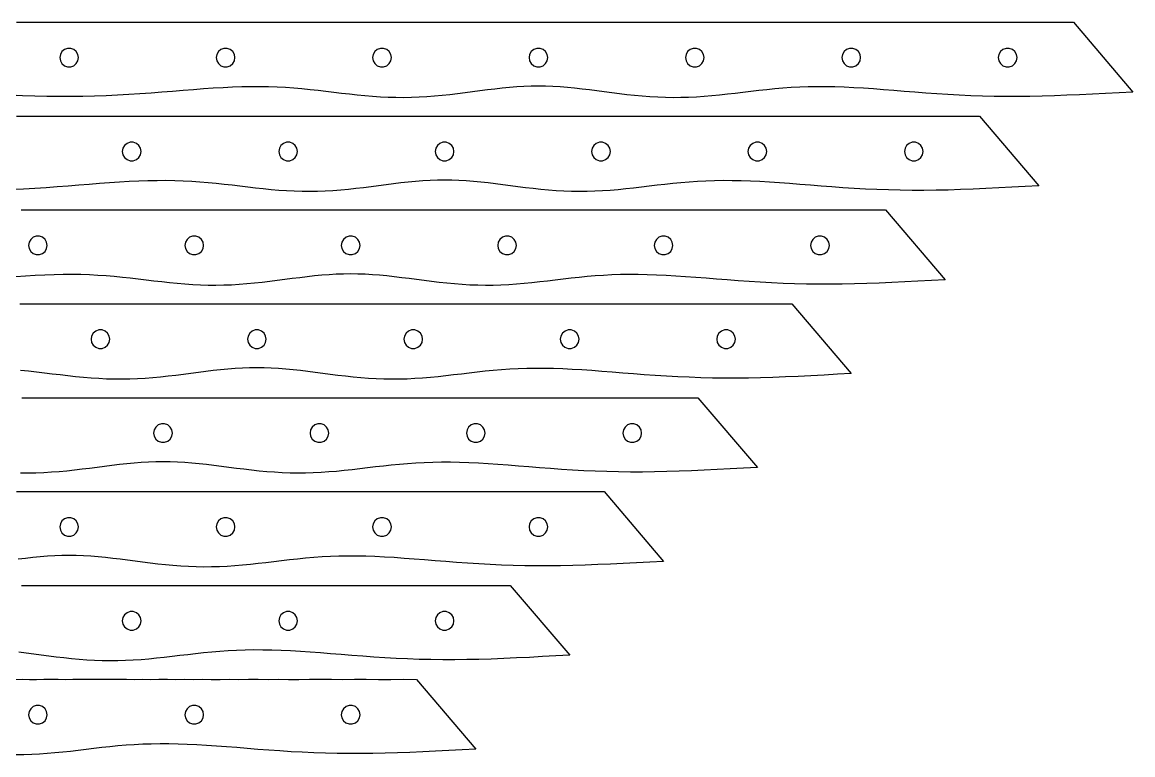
# Model space of a CAD drawing. Header units: metres. Extents: x 28 to 1492, y 12 to 1398.
# Drawn here: x 895 to 1250, y 252.2 to 486.3 of the extents above; entities that cross this region are included whole.
import ezdxf

# ---------------------------------------------------------------- set-up
doc = ezdxf.new("R2010")
doc.units = ezdxf.units.M

msp = doc.modelspace()

# ---------------------------------------------------------------- linework, layer by layer
for points in [[(893.15, 486.31), (897.2, 486.31), (901.15, 486.31), (905.02, 486.31), (908.8, 486.31), (912.5, 486.31), (916.12, 486.31), (919.67, 486.31), (923.15, 486.31), (926.56, 486.3), (929.9, 486.31), (933.18, 486.31), (936.41, 486.31), (939.57, 486.31), (942.69, 486.3), (945.75, 486.31), (948.76, 486.31), (951.72, 486.31), (954.64, 486.31), (957.51, 486.31), (960.34, 486.31), (963.13, 486.31), (965.89, 486.31), (968.6, 486.3), (971.28, 486.3), (973.93, 486.31), (976.54, 486.31), (979.13, 486.31), (981.68, 486.31), (984.21, 486.31), (986.7, 486.31), (989.17, 486.31), (991.62, 486.31), (994.04, 486.31), (996.44, 486.3), (998.82, 486.31), (1001.18, 486.31), (1003.51, 486.31), (1005.83, 486.3), (1008.13, 486.31), (1010.42, 486.3), (1012.68, 486.31), (1014.93, 486.31), (1017.17, 486.31), (1019.4, 486.31), (1021.61, 486.3), (1023.8, 486.31), (1025.99, 486.31), (1028.17, 486.31), (1030.33, 486.3), (1032.49, 486.31), (1034.64, 486.31), (1036.78, 486.31), (1038.91, 486.3), (1041.04, 486.3), (1043.16, 486.31), (1045.28, 486.31), (1047.39, 486.31), (1049.5, 486.3), (1051.6, 486.3), (1053.71, 486.31), (1055.81, 486.31), (1057.91, 486.31), (1060, 486.3), (1062.09, 486.31), (1064.19, 486.31), (1066.29, 486.3), (1068.4, 486.3), (1070.5, 486.3), (1072.61, 486.31), (1074.72, 486.31), (1076.84, 486.31), (1078.96, 486.3), (1081.09, 486.3), (1083.22, 486.31), (1085.36, 486.31), (1087.51, 486.31), (1089.67, 486.31), (1091.83, 486.31), (1094.01, 486.3), (1096.2, 486.31), (1098.39, 486.31), (1100.6, 486.31), (1102.83, 486.3), (1105.07, 486.31), (1107.32, 486.3), (1109.58, 486.3), (1111.87, 486.31), (1114.17, 486.31), (1116.49, 486.31), (1118.82, 486.3), (1121.18, 486.31), (1123.56, 486.31), (1125.96, 486.31), (1128.38, 486.31), (1130.83, 486.31), (1133.3, 486.31), (1135.79, 486.31), (1138.32, 486.31), (1140.87, 486.3), (1143.46, 486.31), (1146.07, 486.3), (1148.72, 486.31), (1151.4, 486.31), (1154.11, 486.3), (1156.87, 486.31), (1159.66, 486.3), (1162.49, 486.31), (1165.36, 486.3), (1168.28, 486.3), (1171.24, 486.31), (1174.25, 486.3), (1177.31, 486.31), (1180.43, 486.31), (1183.59, 486.3), (1186.82, 486.31), (1190.1, 486.3), (1193.44, 486.3), (1196.85, 486.31), (1200.33, 486.31), (1203.88, 486.31), (1207.5, 486.3), (1211.2, 486.31), (1214.98, 486.31), (1218.85, 486.3), (1222.8, 486.3), (1226.85, 486.31), (1231, 486.3), (1250, 464)], [(913, 475), (912.81, 476.02), (912.29, 476.92), (911.5, 477.59), (910.52, 477.95), (909.48, 477.95), (908.51, 477.59), (907.71, 476.92), (907.19, 476.02), (907, 475), (907.19, 473.98), (907.71, 473.08), (908.5, 472.41), (909.48, 472.05), (910.52, 472.05), (911.5, 472.41), (912.29, 473.08), (912.81, 473.98), (913, 475)], [(963, 475), (962.81, 476.02), (962.29, 476.92), (961.5, 477.59), (960.52, 477.95), (959.48, 477.95), (958.51, 477.59), (957.71, 476.92), (957.19, 476.02), (957, 475), (957.19, 473.98), (957.71, 473.08), (958.5, 472.41), (959.48, 472.05), (960.52, 472.05), (961.5, 472.41), (962.29, 473.08), (962.81, 473.98), (963, 475)], [(1013, 475), (1012.81, 476.02), (1012.29, 476.92), (1011.5, 477.59), (1010.52, 477.95), (1009.48, 477.95), (1008.51, 477.59), (1007.71, 476.92), (1007.19, 476.02), (1007, 475), (1007.19, 473.98), (1007.71, 473.08), (1008.5, 472.41), (1009.48, 472.05), (1010.52, 472.05), (1011.5, 472.41), (1012.29, 473.08), (1012.81, 473.98), (1013, 475)], [(1063, 475), (1062.81, 476.02), (1062.29, 476.92), (1061.5, 477.59), (1060.52, 477.95), (1059.48, 477.95), (1058.51, 477.59), (1057.71, 476.92), (1057.19, 476.02), (1057, 475), (1057.19, 473.98), (1057.71, 473.08), (1058.5, 472.41), (1059.48, 472.05), (1060.52, 472.05), (1061.5, 472.41), (1062.29, 473.08), (1062.81, 473.98), (1063, 475)], [(1113, 475), (1112.81, 476.02), (1112.29, 476.92), (1111.5, 477.59), (1110.52, 477.95), (1109.48, 477.95), (1108.51, 477.59), (1107.71, 476.92), (1107.19, 476.02), (1107, 475), (1107.19, 473.98), (1107.71, 473.08), (1108.5, 472.41), (1109.48, 472.05), (1110.52, 472.05), (1111.5, 472.41), (1112.29, 473.08), (1112.81, 473.98), (1113, 475)], [(1163, 475), (1162.81, 476.02), (1162.29, 476.92), (1161.5, 477.59), (1160.52, 477.95), (1159.48, 477.95), (1158.51, 477.59), (1157.71, 476.92), (1157.19, 476.02), (1157, 475), (1157.19, 473.98), (1157.71, 473.08), (1158.5, 472.41), (1159.48, 472.05), (1160.52, 472.05), (1161.5, 472.41), (1162.29, 473.08), (1162.81, 473.98), (1163, 475)], [(1213, 475), (1212.81, 476.02), (1212.29, 476.92), (1211.5, 477.59), (1210.52, 477.95), (1209.48, 477.95), (1208.51, 477.59), (1207.71, 476.92), (1207.19, 476.02), (1207, 475), (1207.19, 473.98), (1207.71, 473.08), (1208.5, 472.41), (1209.48, 472.05), (1210.52, 472.05), (1211.5, 472.41), (1212.29, 473.08), (1212.81, 473.98), (1213, 475)], [(1250, 464), (1245.61, 463.78), (1241.33, 463.55), (1237.13, 463.33), (1233.01, 463.13), (1228.95, 462.95), (1224.95, 462.8), (1221.01, 462.68), (1217.11, 462.59), (1213.25, 462.55), (1209.43, 462.55), (1205.65, 462.6), (1201.91, 462.69), (1198.2, 462.82), (1194.54, 462.98), (1190.92, 463.18), (1187.35, 463.41), (1183.83, 463.66), (1180.36, 463.93), (1176.95, 464.2), (1173.59, 464.47), (1170.3, 464.73), (1167.07, 464.97), (1163.91, 465.19), (1160.81, 465.37), (1157.77, 465.51), (1154.8, 465.62), (1151.9, 465.67), (1149.05, 465.68), (1146.26, 465.63), (1143.52, 465.54), (1140.83, 465.4), (1138.18, 465.22), (1135.57, 465), (1132.99, 464.75), (1130.44, 464.47), (1127.92, 464.18), (1125.4, 463.88), (1122.91, 463.58), (1120.42, 463.29), (1117.94, 463.02), (1115.46, 462.77), (1112.98, 462.57), (1110.51, 462.4), (1108.03, 462.28), (1105.55, 462.21), (1103.08, 462.19), (1100.6, 462.23), (1098.13, 462.32), (1095.66, 462.46), (1093.2, 462.65), (1090.75, 462.88), (1088.31, 463.14), (1085.88, 463.43), (1083.46, 463.73), (1081.06, 464.05), (1078.67, 464.37), (1076.3, 464.67), (1073.94, 464.96), (1071.59, 465.22), (1069.26, 465.44), (1066.93, 465.62), (1064.62, 465.76), (1062.3, 465.84), (1060, 465.86), (1057.7, 465.84), (1055.38, 465.76), (1053.07, 465.62), (1050.74, 465.44), (1048.41, 465.22), (1046.06, 464.96), (1043.7, 464.67), (1041.33, 464.37), (1038.94, 464.05), (1036.54, 463.73), (1034.12, 463.43), (1031.69, 463.14), (1029.25, 462.88), (1026.8, 462.65), (1024.34, 462.46), (1021.87, 462.32), (1019.4, 462.23), (1016.92, 462.19), (1014.45, 462.21), (1011.97, 462.28), (1009.49, 462.4), (1007.02, 462.57), (1004.54, 462.77), (1002.06, 463.02), (999.58, 463.29), (997.09, 463.58), (994.6, 463.88), (992.08, 464.18), (989.56, 464.47), (987.01, 464.75), (984.43, 465), (981.82, 465.22), (979.17, 465.4), (976.48, 465.54), (973.74, 465.63), (970.95, 465.68), (968.1, 465.67), (965.2, 465.62), (962.23, 465.51), (959.19, 465.37), (956.09, 465.19), (952.93, 464.97), (949.7, 464.73), (946.41, 464.47), (943.05, 464.2), (939.64, 463.93), (936.17, 463.66), (932.65, 463.41), (929.08, 463.18), (925.46, 462.98), (921.8, 462.82), (918.09, 462.69), (914.35, 462.6), (910.57, 462.55), (906.75, 462.55), (902.89, 462.59), (898.99, 462.68), (895.05, 462.8), (891.05, 462.95)], [(893.15, 456.31), (896.56, 456.3), (899.9, 456.31), (903.18, 456.31), (906.41, 456.31), (909.57, 456.31), (912.69, 456.3), (915.75, 456.31), (918.76, 456.31), (921.72, 456.31), (924.64, 456.31), (927.51, 456.31), (930.34, 456.31), (933.13, 456.31), (935.89, 456.31), (938.6, 456.3), (941.28, 456.3), (943.93, 456.31), (946.54, 456.31), (949.13, 456.31), (951.68, 456.31), (954.21, 456.31), (956.7, 456.31), (959.17, 456.31), (961.62, 456.31), (964.04, 456.31), (966.44, 456.3), (968.82, 456.31), (971.18, 456.31), (973.51, 456.31), (975.83, 456.3), (978.13, 456.31), (980.42, 456.3), (982.68, 456.31), (984.93, 456.31), (987.17, 456.31), (989.4, 456.31), (991.61, 456.3), (993.8, 456.31), (995.99, 456.31), (998.17, 456.31), (1000.33, 456.3), (1002.49, 456.31), (1004.64, 456.31), (1006.78, 456.31), (1008.91, 456.3), (1011.04, 456.3), (1013.16, 456.31), (1015.28, 456.31), (1017.39, 456.31), (1019.5, 456.3), (1021.6, 456.3), (1023.71, 456.31), (1025.81, 456.31), (1027.91, 456.31), (1030, 456.3), (1032.09, 456.31), (1034.19, 456.31), (1036.29, 456.3), (1038.4, 456.3), (1040.5, 456.3), (1042.61, 456.31), (1044.72, 456.31), (1046.84, 456.31), (1048.96, 456.3), (1051.09, 456.3), (1053.22, 456.31), (1055.36, 456.31), (1057.51, 456.31), (1059.67, 456.31), (1061.83, 456.31), (1064.01, 456.3), (1066.2, 456.31), (1068.39, 456.31), (1070.6, 456.31), (1072.83, 456.3), (1075.07, 456.31), (1077.32, 456.3), (1079.58, 456.3), (1081.87, 456.31), (1084.17, 456.31), (1086.49, 456.31), (1088.82, 456.3), (1091.18, 456.31), (1093.56, 456.31), (1095.96, 456.31), (1098.38, 456.31), (1100.83, 456.31), (1103.3, 456.31), (1105.79, 456.31), (1108.32, 456.31), (1110.87, 456.3), (1113.46, 456.31), (1116.07, 456.3), (1118.72, 456.31), (1121.4, 456.31), (1124.11, 456.3), (1126.87, 456.31), (1129.66, 456.3), (1132.49, 456.31), (1135.36, 456.3), (1138.28, 456.3), (1141.24, 456.31), (1144.25, 456.3), (1147.31, 456.31), (1150.43, 456.31), (1153.59, 456.3), (1156.82, 456.31), (1160.1, 456.3), (1163.44, 456.3), (1166.85, 456.31), (1170.33, 456.31), (1173.88, 456.31), (1177.5, 456.3), (1181.2, 456.31), (1184.98, 456.31), (1188.85, 456.3), (1192.8, 456.3), (1196.85, 456.31), (1201, 456.3), (1220, 434)], [(933, 445), (932.81, 446.02), (932.29, 446.92), (931.5, 447.59), (930.52, 447.95), (929.48, 447.95), (928.51, 447.59), (927.71, 446.92), (927.19, 446.02), (927, 445), (927.19, 443.98), (927.71, 443.08), (928.5, 442.41), (929.48, 442.05), (930.52, 442.05), (931.5, 442.41), (932.29, 443.08), (932.81, 443.98), (933, 445)], [(983, 445), (982.81, 446.02), (982.29, 446.92), (981.5, 447.59), (980.52, 447.95), (979.48, 447.95), (978.51, 447.59), (977.71, 446.92), (977.19, 446.02), (977, 445), (977.19, 443.98), (977.71, 443.08), (978.5, 442.41), (979.48, 442.05), (980.52, 442.05), (981.5, 442.41), (982.29, 443.08), (982.81, 443.98), (983, 445)], [(1033, 445), (1032.81, 446.02), (1032.29, 446.92), (1031.5, 447.59), (1030.52, 447.95), (1029.48, 447.95), (1028.51, 447.59), (1027.71, 446.92), (1027.19, 446.02), (1027, 445), (1027.19, 443.98), (1027.71, 443.08), (1028.5, 442.41), (1029.48, 442.05), (1030.52, 442.05), (1031.5, 442.41), (1032.29, 443.08), (1032.81, 443.98), (1033, 445)], [(1083, 445), (1082.81, 446.02), (1082.29, 446.92), (1081.5, 447.59), (1080.52, 447.95), (1079.48, 447.95), (1078.51, 447.59), (1077.71, 446.92), (1077.19, 446.02), (1077, 445), (1077.19, 443.98), (1077.71, 443.08), (1078.5, 442.41), (1079.48, 442.05), (1080.52, 442.05), (1081.5, 442.41), (1082.29, 443.08), (1082.81, 443.98), (1083, 445)], [(1133, 445), (1132.81, 446.02), (1132.29, 446.92), (1131.5, 447.59), (1130.52, 447.95), (1129.48, 447.95), (1128.51, 447.59), (1127.71, 446.92), (1127.19, 446.02), (1127, 445), (1127.19, 443.98), (1127.71, 443.08), (1128.5, 442.41), (1129.48, 442.05), (1130.52, 442.05), (1131.5, 442.41), (1132.29, 443.08), (1132.81, 443.98), (1133, 445)], [(1183, 445), (1182.81, 446.02), (1182.29, 446.92), (1181.5, 447.59), (1180.52, 447.95), (1179.48, 447.95), (1178.51, 447.59), (1177.71, 446.92), (1177.19, 446.02), (1177, 445), (1177.19, 443.98), (1177.71, 443.08), (1178.5, 442.41), (1179.48, 442.05), (1180.52, 442.05), (1181.5, 442.41), (1182.29, 443.08), (1182.81, 443.98), (1183, 445)], [(1220, 434), (1215.61, 433.78), (1211.33, 433.55), (1207.13, 433.33), (1203.01, 433.13), (1198.95, 432.95), (1194.95, 432.8), (1191.01, 432.68), (1187.11, 432.59), (1183.25, 432.55), (1179.43, 432.55), (1175.65, 432.6), (1171.91, 432.69), (1168.2, 432.82), (1164.54, 432.98), (1160.92, 433.18), (1157.35, 433.41), (1153.83, 433.66), (1150.36, 433.93), (1146.95, 434.2), (1143.59, 434.47), (1140.3, 434.73), (1137.07, 434.97), (1133.91, 435.19), (1130.81, 435.37), (1127.77, 435.51), (1124.8, 435.62), (1121.9, 435.67), (1119.05, 435.68), (1116.26, 435.63), (1113.52, 435.54), (1110.83, 435.4), (1108.18, 435.22), (1105.57, 435), (1102.99, 434.75), (1100.44, 434.47), (1097.92, 434.18), (1095.4, 433.88), (1092.91, 433.58), (1090.42, 433.29), (1087.94, 433.02), (1085.46, 432.77), (1082.98, 432.57), (1080.51, 432.4), (1078.03, 432.28), (1075.55, 432.21), (1073.08, 432.19), (1070.6, 432.23), (1068.13, 432.32), (1065.66, 432.46), (1063.2, 432.65), (1060.75, 432.88), (1058.31, 433.14), (1055.88, 433.43), (1053.46, 433.73), (1051.06, 434.05), (1048.67, 434.37), (1046.3, 434.67), (1043.94, 434.96), (1041.59, 435.22), (1039.26, 435.44), (1036.93, 435.62), (1034.62, 435.76), (1032.3, 435.84), (1030, 435.86), (1027.7, 435.84), (1025.38, 435.76), (1023.07, 435.62), (1020.74, 435.44), (1018.41, 435.22), (1016.06, 434.96), (1013.7, 434.67), (1011.33, 434.37), (1008.94, 434.05), (1006.54, 433.73), (1004.12, 433.43), (1001.69, 433.14), (999.25, 432.88), (996.8, 432.65), (994.34, 432.46), (991.87, 432.32), (989.4, 432.23), (986.92, 432.19), (984.45, 432.21), (981.97, 432.28), (979.49, 432.4), (977.02, 432.57), (974.54, 432.77), (972.06, 433.02), (969.58, 433.29), (967.09, 433.58), (964.6, 433.88), (962.08, 434.18), (959.56, 434.47), (957.01, 434.75), (954.43, 435), (951.82, 435.22), (949.17, 435.4), (946.48, 435.54), (943.74, 435.63), (940.95, 435.68), (938.1, 435.67), (935.2, 435.62), (932.23, 435.51), (929.19, 435.37), (926.09, 435.19), (922.93, 434.97), (919.7, 434.73), (916.41, 434.47), (913.05, 434.2), (909.64, 433.93), (906.17, 433.66), (902.65, 433.41), (899.08, 433.18), (895.46, 432.98), (891.8, 432.82)], [(894.64, 426.31), (897.51, 426.31), (900.34, 426.31), (903.13, 426.31), (905.89, 426.31), (908.6, 426.3), (911.28, 426.3), (913.93, 426.31), (916.54, 426.31), (919.13, 426.31), (921.68, 426.31), (924.21, 426.31), (926.7, 426.31), (929.17, 426.31), (931.62, 426.31), (934.04, 426.31), (936.44, 426.3), (938.82, 426.31), (941.18, 426.31), (943.51, 426.31), (945.83, 426.3), (948.13, 426.31), (950.42, 426.3), (952.68, 426.31), (954.93, 426.31), (957.17, 426.31), (959.4, 426.31), (961.61, 426.3), (963.8, 426.31), (965.99, 426.31), (968.17, 426.31), (970.33, 426.3), (972.49, 426.31), (974.64, 426.31), (976.78, 426.31), (978.91, 426.3), (981.04, 426.3), (983.16, 426.31), (985.28, 426.31), (987.39, 426.31), (989.5, 426.3), (991.6, 426.3), (993.71, 426.31), (995.81, 426.31), (997.91, 426.31), (1000, 426.3), (1002.09, 426.31), (1004.19, 426.31), (1006.29, 426.3), (1008.4, 426.3), (1010.5, 426.3), (1012.61, 426.31), (1014.72, 426.31), (1016.84, 426.31), (1018.96, 426.3), (1021.09, 426.3), (1023.22, 426.31), (1025.36, 426.31), (1027.51, 426.31), (1029.67, 426.31), (1031.83, 426.31), (1034.01, 426.3), (1036.2, 426.31), (1038.39, 426.31), (1040.6, 426.31), (1042.83, 426.3), (1045.07, 426.31), (1047.32, 426.3), (1049.58, 426.3), (1051.87, 426.31), (1054.17, 426.31), (1056.49, 426.31), (1058.82, 426.3), (1061.18, 426.31), (1063.56, 426.31), (1065.96, 426.31), (1068.38, 426.31), (1070.83, 426.31), (1073.3, 426.31), (1075.79, 426.31), (1078.32, 426.31), (1080.87, 426.3), (1083.46, 426.31), (1086.07, 426.3), (1088.72, 426.31), (1091.4, 426.31), (1094.11, 426.3), (1096.87, 426.31), (1099.66, 426.3), (1102.49, 426.31), (1105.36, 426.3), (1108.28, 426.3), (1111.24, 426.31), (1114.25, 426.3), (1117.31, 426.31), (1120.43, 426.31), (1123.59, 426.3), (1126.82, 426.31), (1130.1, 426.3), (1133.44, 426.3), (1136.85, 426.31), (1140.33, 426.31), (1143.88, 426.31), (1147.5, 426.3), (1151.2, 426.31), (1154.98, 426.31), (1158.85, 426.3), (1162.8, 426.3), (1166.85, 426.31), (1171, 426.3), (1190, 404)], [(903, 415), (902.81, 416.02), (902.29, 416.92), (901.5, 417.59), (900.52, 417.95), (899.48, 417.95), (898.51, 417.59), (897.71, 416.92), (897.19, 416.02), (897, 415), (897.19, 413.98), (897.71, 413.08), (898.5, 412.41), (899.48, 412.05), (900.52, 412.05), (901.5, 412.41), (902.29, 413.08), (902.81, 413.98), (903, 415)], [(953, 415), (952.81, 416.02), (952.29, 416.92), (951.5, 417.59), (950.52, 417.95), (949.48, 417.95), (948.51, 417.59), (947.71, 416.92), (947.19, 416.02), (947, 415), (947.19, 413.98), (947.71, 413.08), (948.5, 412.41), (949.48, 412.05), (950.52, 412.05), (951.5, 412.41), (952.29, 413.08), (952.81, 413.98), (953, 415)], [(1003, 415), (1002.81, 416.02), (1002.29, 416.92), (1001.5, 417.59), (1000.52, 417.95), (999.48, 417.95), (998.51, 417.59), (997.71, 416.92), (997.19, 416.02), (997, 415), (997.19, 413.98), (997.71, 413.08), (998.5, 412.41), (999.48, 412.05), (1000.52, 412.05), (1001.5, 412.41), (1002.29, 413.08), (1002.81, 413.98), (1003, 415)], [(1053, 415), (1052.81, 416.02), (1052.29, 416.92), (1051.5, 417.59), (1050.52, 417.95), (1049.48, 417.95), (1048.51, 417.59), (1047.71, 416.92), (1047.19, 416.02), (1047, 415), (1047.19, 413.98), (1047.71, 413.08), (1048.5, 412.41), (1049.48, 412.05), (1050.52, 412.05), (1051.5, 412.41), (1052.29, 413.08), (1052.81, 413.98), (1053, 415)], [(1103, 415), (1102.81, 416.02), (1102.29, 416.92), (1101.5, 417.59), (1100.52, 417.95), (1099.48, 417.95), (1098.51, 417.59), (1097.71, 416.92), (1097.19, 416.02), (1097, 415), (1097.19, 413.98), (1097.71, 413.08), (1098.5, 412.41), (1099.48, 412.05), (1100.52, 412.05), (1101.5, 412.41), (1102.29, 413.08), (1102.81, 413.98), (1103, 415)], [(1153, 415), (1152.81, 416.02), (1152.29, 416.92), (1151.5, 417.59), (1150.52, 417.95), (1149.48, 417.95), (1148.51, 417.59), (1147.71, 416.92), (1147.19, 416.02), (1147, 415), (1147.19, 413.98), (1147.71, 413.08), (1148.5, 412.41), (1149.48, 412.05), (1150.52, 412.05), (1151.5, 412.41), (1152.29, 413.08), (1152.81, 413.98), (1153, 415)], [(1190, 404), (1185.61, 403.78), (1181.33, 403.55), (1177.13, 403.33), (1173.01, 403.13), (1168.95, 402.95), (1164.95, 402.8), (1161.01, 402.68), (1157.11, 402.59), (1153.25, 402.55), (1149.43, 402.55), (1145.65, 402.6), (1141.91, 402.69), (1138.2, 402.82), (1134.54, 402.98), (1130.92, 403.18), (1127.35, 403.41), (1123.83, 403.66), (1120.36, 403.93), (1116.95, 404.2), (1113.59, 404.47), (1110.3, 404.73), (1107.07, 404.97), (1103.91, 405.19), (1100.81, 405.37), (1097.77, 405.51), (1094.8, 405.62), (1091.9, 405.67), (1089.05, 405.68), (1086.26, 405.63), (1083.52, 405.54), (1080.83, 405.4), (1078.18, 405.22), (1075.57, 405), (1072.99, 404.75), (1070.44, 404.47), (1067.92, 404.18), (1065.4, 403.88), (1062.91, 403.58), (1060.42, 403.29), (1057.94, 403.02), (1055.46, 402.77), (1052.98, 402.57), (1050.51, 402.4), (1048.03, 402.28), (1045.55, 402.21), (1043.08, 402.19), (1040.6, 402.23), (1038.13, 402.32), (1035.66, 402.46), (1033.2, 402.65), (1030.75, 402.88), (1028.31, 403.14), (1025.88, 403.43), (1023.46, 403.73), (1021.06, 404.05), (1018.67, 404.37), (1016.3, 404.67), (1013.94, 404.96), (1011.59, 405.22), (1009.26, 405.44), (1006.93, 405.62), (1004.62, 405.76), (1002.3, 405.84), (1000, 405.86), (997.7, 405.84), (995.38, 405.76), (993.07, 405.62), (990.74, 405.44), (988.41, 405.22), (986.06, 404.96), (983.7, 404.67), (981.33, 404.37), (978.94, 404.05), (976.54, 403.73), (974.12, 403.43), (971.69, 403.14), (969.25, 402.88), (966.8, 402.65), (964.34, 402.46), (961.87, 402.32), (959.4, 402.23), (956.92, 402.19), (954.45, 402.21), (951.97, 402.28), (949.49, 402.4), (947.02, 402.57), (944.54, 402.77), (942.06, 403.02), (939.58, 403.29), (937.09, 403.58), (934.6, 403.88), (932.08, 404.18), (929.56, 404.47), (927.01, 404.75), (924.43, 405), (921.82, 405.22), (919.17, 405.4), (916.48, 405.54), (913.74, 405.63), (910.95, 405.68), (908.1, 405.67), (905.2, 405.62), (902.23, 405.51), (899.19, 405.37), (896.09, 405.19), (892.93, 404.97)], [(894.21, 396.31), (896.7, 396.31), (899.17, 396.31), (901.62, 396.31), (904.04, 396.31), (906.44, 396.3), (908.82, 396.31), (911.18, 396.31), (913.51, 396.31), (915.83, 396.3), (918.13, 396.31), (920.42, 396.3), (922.68, 396.31), (924.93, 396.31), (927.17, 396.31), (929.4, 396.31), (931.61, 396.3), (933.8, 396.31), (935.99, 396.31), (938.17, 396.31), (940.33, 396.3), (942.49, 396.31), (944.64, 396.31), (946.78, 396.31), (948.91, 396.3), (951.04, 396.3), (953.16, 396.31), (955.28, 396.31), (957.39, 396.31), (959.5, 396.3), (961.6, 396.3), (963.71, 396.31), (965.81, 396.31), (967.91, 396.31), (970, 396.3), (972.09, 396.31), (974.19, 396.31), (976.29, 396.3), (978.4, 396.3), (980.5, 396.3), (982.61, 396.31), (984.72, 396.31), (986.84, 396.31), (988.96, 396.3), (991.09, 396.3), (993.22, 396.31), (995.36, 396.31), (997.51, 396.31), (999.67, 396.31), (1001.83, 396.31), (1004.01, 396.3), (1006.2, 396.31), (1008.39, 396.31), (1010.6, 396.31), (1012.83, 396.3), (1015.07, 396.31), (1017.32, 396.3), (1019.58, 396.3), (1021.87, 396.31), (1024.17, 396.31), (1026.49, 396.31), (1028.82, 396.3), (1031.18, 396.31), (1033.56, 396.31), (1035.96, 396.31), (1038.38, 396.31), (1040.83, 396.31), (1043.3, 396.31), (1045.79, 396.31), (1048.32, 396.31), (1050.87, 396.3), (1053.46, 396.31), (1056.07, 396.3), (1058.72, 396.31), (1061.4, 396.31), (1064.11, 396.3), (1066.87, 396.31), (1069.66, 396.3), (1072.49, 396.31), (1075.36, 396.3), (1078.28, 396.3), (1081.24, 396.31), (1084.25, 396.3), (1087.31, 396.31), (1090.43, 396.31), (1093.59, 396.3), (1096.82, 396.31), (1100.1, 396.3), (1103.44, 396.3), (1106.85, 396.31), (1110.33, 396.31), (1113.88, 396.31), (1117.5, 396.3), (1121.2, 396.31), (1124.98, 396.31), (1128.85, 396.3), (1132.8, 396.3), (1136.85, 396.31), (1141, 396.3), (1160, 374)], [(923, 385), (922.81, 386.02), (922.29, 386.92), (921.5, 387.59), (920.52, 387.95), (919.48, 387.95), (918.51, 387.59), (917.71, 386.92), (917.19, 386.02), (917, 385), (917.19, 383.98), (917.71, 383.08), (918.5, 382.41), (919.48, 382.05), (920.52, 382.05), (921.5, 382.41), (922.29, 383.08), (922.81, 383.98), (923, 385)], [(973, 385), (972.81, 386.02), (972.29, 386.92), (971.5, 387.59), (970.52, 387.95), (969.48, 387.95), (968.51, 387.59), (967.71, 386.92), (967.19, 386.02), (967, 385), (967.19, 383.98), (967.71, 383.08), (968.5, 382.41), (969.48, 382.05), (970.52, 382.05), (971.5, 382.41), (972.29, 383.08), (972.81, 383.98), (973, 385)], [(1023, 385), (1022.81, 386.02), (1022.29, 386.92), (1021.5, 387.59), (1020.52, 387.95), (1019.48, 387.95), (1018.51, 387.59), (1017.71, 386.92), (1017.19, 386.02), (1017, 385), (1017.19, 383.98), (1017.71, 383.08), (1018.5, 382.41), (1019.48, 382.05), (1020.52, 382.05), (1021.5, 382.41), (1022.29, 383.08), (1022.81, 383.98), (1023, 385)], [(1073, 385), (1072.81, 386.02), (1072.29, 386.92), (1071.5, 387.59), (1070.52, 387.95), (1069.48, 387.95), (1068.51, 387.59), (1067.71, 386.92), (1067.19, 386.02), (1067, 385), (1067.19, 383.98), (1067.71, 383.08), (1068.5, 382.41), (1069.48, 382.05), (1070.52, 382.05), (1071.5, 382.41), (1072.29, 383.08), (1072.81, 383.98), (1073, 385)], [(1123, 385), (1122.81, 386.02), (1122.29, 386.92), (1121.5, 387.59), (1120.52, 387.95), (1119.48, 387.95), (1118.51, 387.59), (1117.71, 386.92), (1117.19, 386.02), (1117, 385), (1117.19, 383.98), (1117.71, 383.08), (1118.5, 382.41), (1119.48, 382.05), (1120.52, 382.05), (1121.5, 382.41), (1122.29, 383.08), (1122.81, 383.98), (1123, 385)], [(1160, 374), (1155.61, 373.78), (1151.33, 373.55), (1147.13, 373.33), (1143.01, 373.13), (1138.95, 372.95), (1134.95, 372.8), (1131.01, 372.68), (1127.11, 372.59), (1123.25, 372.55), (1119.43, 372.55), (1115.65, 372.6), (1111.91, 372.69), (1108.2, 372.82), (1104.54, 372.98), (1100.92, 373.18), (1097.35, 373.41), (1093.83, 373.66), (1090.36, 373.93), (1086.95, 374.2), (1083.59, 374.47), (1080.3, 374.73), (1077.07, 374.97), (1073.91, 375.19), (1070.81, 375.37), (1067.77, 375.51), (1064.8, 375.62), (1061.9, 375.67), (1059.05, 375.68), (1056.26, 375.63), (1053.52, 375.54), (1050.83, 375.4), (1048.18, 375.22), (1045.57, 375), (1042.99, 374.75), (1040.44, 374.47), (1037.92, 374.18), (1035.4, 373.88), (1032.91, 373.58), (1030.42, 373.29), (1027.94, 373.02), (1025.46, 372.77), (1022.98, 372.57), (1020.51, 372.4), (1018.03, 372.28), (1015.55, 372.21), (1013.08, 372.19), (1010.6, 372.23), (1008.13, 372.32), (1005.66, 372.46), (1003.2, 372.65), (1000.75, 372.88), (998.31, 373.14), (995.88, 373.43), (993.46, 373.73), (991.06, 374.05), (988.67, 374.37), (986.3, 374.67), (983.94, 374.96), (981.59, 375.22), (979.26, 375.44), (976.93, 375.62), (974.62, 375.76), (972.3, 375.84), (970, 375.86), (967.7, 375.84), (965.38, 375.76), (963.07, 375.62), (960.74, 375.44), (958.41, 375.22), (956.06, 374.96), (953.7, 374.67), (951.33, 374.37), (948.94, 374.05), (946.54, 373.73), (944.12, 373.43), (941.69, 373.14), (939.25, 372.88), (936.8, 372.65), (934.34, 372.46), (931.87, 372.32), (929.4, 372.23), (926.92, 372.19), (924.45, 372.21), (921.97, 372.28), (919.49, 372.4), (917.02, 372.57), (914.54, 372.77), (912.06, 373.02), (909.58, 373.29), (907.09, 373.58), (904.6, 373.88), (902.08, 374.18), (899.56, 374.47), (897.01, 374.75), (894.43, 375)], [(894.93, 366.31), (897.17, 366.31), (899.4, 366.31), (901.61, 366.3), (903.8, 366.31), (905.99, 366.31), (908.17, 366.31), (910.33, 366.3), (912.49, 366.31), (914.64, 366.31), (916.78, 366.31), (918.91, 366.3), (921.04, 366.3), (923.16, 366.31), (925.28, 366.31), (927.39, 366.31), (929.5, 366.3), (931.6, 366.3), (933.71, 366.31), (935.81, 366.31), (937.91, 366.31), (940, 366.3), (942.09, 366.31), (944.19, 366.31), (946.29, 366.3), (948.4, 366.3), (950.5, 366.3), (952.61, 366.31), (954.72, 366.31), (956.84, 366.31), (958.96, 366.3), (961.09, 366.3), (963.22, 366.31), (965.36, 366.31), (967.51, 366.31), (969.67, 366.31), (971.83, 366.31), (974.01, 366.3), (976.2, 366.31), (978.39, 366.31), (980.6, 366.31), (982.83, 366.3), (985.07, 366.31), (987.32, 366.3), (989.58, 366.3), (991.87, 366.31), (994.17, 366.31), (996.49, 366.31), (998.82, 366.3), (1001.18, 366.31), (1003.56, 366.31), (1005.96, 366.31), (1008.38, 366.31), (1010.83, 366.31), (1013.3, 366.31), (1015.79, 366.31), (1018.32, 366.31), (1020.87, 366.3), (1023.46, 366.31), (1026.07, 366.3), (1028.72, 366.31), (1031.4, 366.31), (1034.11, 366.3), (1036.87, 366.31), (1039.66, 366.3), (1042.49, 366.31), (1045.36, 366.3), (1048.28, 366.3), (1051.24, 366.31), (1054.25, 366.3), (1057.31, 366.31), (1060.43, 366.31), (1063.59, 366.3), (1066.82, 366.31), (1070.1, 366.3), (1073.44, 366.3), (1076.85, 366.31), (1080.33, 366.31), (1083.88, 366.31), (1087.5, 366.3), (1091.2, 366.31), (1094.98, 366.31), (1098.85, 366.3), (1102.8, 366.3), (1106.85, 366.31), (1111, 366.3), (1130, 344)], [(943, 355), (942.81, 356.02), (942.29, 356.92), (941.5, 357.59), (940.52, 357.95), (939.48, 357.95), (938.51, 357.59), (937.71, 356.92), (937.19, 356.02), (937, 355), (937.19, 353.98), (937.71, 353.08), (938.5, 352.41), (939.48, 352.05), (940.52, 352.05), (941.5, 352.41), (942.29, 353.08), (942.81, 353.98), (943, 355)], [(993, 355), (992.81, 356.02), (992.29, 356.92), (991.5, 357.59), (990.52, 357.95), (989.48, 357.95), (988.51, 357.59), (987.71, 356.92), (987.19, 356.02), (987, 355), (987.19, 353.98), (987.71, 353.08), (988.5, 352.41), (989.48, 352.05), (990.52, 352.05), (991.5, 352.41), (992.29, 353.08), (992.81, 353.98), (993, 355)], [(1043, 355), (1042.81, 356.02), (1042.29, 356.92), (1041.5, 357.59), (1040.52, 357.95), (1039.48, 357.95), (1038.51, 357.59), (1037.71, 356.92), (1037.19, 356.02), (1037, 355), (1037.19, 353.98), (1037.71, 353.08), (1038.5, 352.41), (1039.48, 352.05), (1040.52, 352.05), (1041.5, 352.41), (1042.29, 353.08), (1042.81, 353.98), (1043, 355)], [(1093, 355), (1092.81, 356.02), (1092.29, 356.92), (1091.5, 357.59), (1090.52, 357.95), (1089.48, 357.95), (1088.51, 357.59), (1087.71, 356.92), (1087.19, 356.02), (1087, 355), (1087.19, 353.98), (1087.71, 353.08), (1088.5, 352.41), (1089.48, 352.05), (1090.52, 352.05), (1091.5, 352.41), (1092.29, 353.08), (1092.81, 353.98), (1093, 355)], [(1130, 344), (1125.61, 343.78), (1121.33, 343.55), (1117.13, 343.33), (1113.01, 343.13), (1108.95, 342.95), (1104.95, 342.8), (1101.01, 342.68), (1097.11, 342.59), (1093.25, 342.55), (1089.43, 342.55), (1085.65, 342.6), (1081.91, 342.69), (1078.2, 342.82), (1074.54, 342.98), (1070.92, 343.18), (1067.35, 343.41), (1063.83, 343.66), (1060.36, 343.93), (1056.95, 344.2), (1053.59, 344.47), (1050.3, 344.73), (1047.07, 344.97), (1043.91, 345.19), (1040.81, 345.37), (1037.77, 345.51), (1034.8, 345.62), (1031.9, 345.67), (1029.05, 345.68), (1026.26, 345.63), (1023.52, 345.54), (1020.83, 345.4), (1018.18, 345.22), (1015.57, 345), (1012.99, 344.75), (1010.44, 344.47), (1007.92, 344.18), (1005.4, 343.88), (1002.91, 343.58), (1000.42, 343.29), (997.94, 343.02), (995.46, 342.77), (992.98, 342.57), (990.51, 342.4), (988.03, 342.28), (985.55, 342.21), (983.08, 342.19), (980.6, 342.23), (978.13, 342.32), (975.66, 342.46), (973.2, 342.65), (970.75, 342.88), (968.31, 343.14), (965.88, 343.43), (963.46, 343.73), (961.06, 344.05), (958.67, 344.37), (956.3, 344.67), (953.94, 344.96), (951.59, 345.22), (949.26, 345.44), (946.93, 345.62), (944.62, 345.76), (942.3, 345.84), (940, 345.86), (937.7, 345.84), (935.38, 345.76), (933.07, 345.62), (930.74, 345.44), (928.41, 345.22), (926.06, 344.96), (923.7, 344.67), (921.33, 344.37), (918.94, 344.05), (916.54, 343.73), (914.12, 343.43), (911.69, 343.14), (909.25, 342.88), (906.8, 342.65), (904.34, 342.46), (901.87, 342.32), (899.4, 342.23), (896.92, 342.19), (894.45, 342.21)], [(893.16, 336.31), (895.28, 336.31), (897.39, 336.31), (899.5, 336.3), (901.6, 336.3), (903.71, 336.31), (905.81, 336.31), (907.91, 336.31), (910, 336.3), (912.09, 336.31), (914.19, 336.31), (916.29, 336.3), (918.4, 336.3), (920.5, 336.3), (922.61, 336.31), (924.72, 336.31), (926.84, 336.31), (928.96, 336.3), (931.09, 336.3), (933.22, 336.31), (935.36, 336.31), (937.51, 336.31), (939.67, 336.31), (941.83, 336.31), (944.01, 336.3), (946.2, 336.31), (948.39, 336.31), (950.6, 336.31), (952.83, 336.3), (955.07, 336.31), (957.32, 336.3), (959.58, 336.3), (961.87, 336.31), (964.17, 336.31), (966.49, 336.31), (968.82, 336.3), (971.18, 336.31), (973.56, 336.31), (975.96, 336.31), (978.38, 336.31), (980.83, 336.31), (983.3, 336.31), (985.79, 336.31), (988.32, 336.31), (990.87, 336.3), (993.46, 336.31), (996.07, 336.3), (998.72, 336.31), (1001.4, 336.31), (1004.11, 336.3), (1006.87, 336.31), (1009.66, 336.3), (1012.49, 336.31), (1015.36, 336.3), (1018.28, 336.3), (1021.24, 336.31), (1024.25, 336.3), (1027.31, 336.31), (1030.43, 336.31), (1033.59, 336.3), (1036.82, 336.31), (1040.1, 336.3), (1043.44, 336.3), (1046.85, 336.31), (1050.33, 336.31), (1053.88, 336.31), (1057.5, 336.3), (1061.2, 336.31), (1064.98, 336.31), (1068.85, 336.3), (1072.8, 336.3), (1076.85, 336.31), (1081, 336.3), (1100, 314)], [(913, 325), (912.81, 326.02), (912.29, 326.92), (911.5, 327.59), (910.52, 327.95), (909.48, 327.95), (908.51, 327.59), (907.71, 326.92), (907.19, 326.02), (907, 325), (907.19, 323.98), (907.71, 323.08), (908.5, 322.41), (909.48, 322.05), (910.52, 322.05), (911.5, 322.41), (912.29, 323.08), (912.81, 323.98), (913, 325)], [(963, 325), (962.81, 326.02), (962.29, 326.92), (961.5, 327.59), (960.52, 327.95), (959.48, 327.95), (958.51, 327.59), (957.71, 326.92), (957.19, 326.02), (957, 325), (957.19, 323.98), (957.71, 323.08), (958.5, 322.41), (959.48, 322.05), (960.52, 322.05), (961.5, 322.41), (962.29, 323.08), (962.81, 323.98), (963, 325)], [(1013, 325), (1012.81, 326.02), (1012.29, 326.92), (1011.5, 327.59), (1010.52, 327.95), (1009.48, 327.95), (1008.51, 327.59), (1007.71, 326.92), (1007.19, 326.02), (1007, 325), (1007.19, 323.98), (1007.71, 323.08), (1008.5, 322.41), (1009.48, 322.05), (1010.52, 322.05), (1011.5, 322.41), (1012.29, 323.08), (1012.81, 323.98), (1013, 325)], [(1063, 325), (1062.81, 326.02), (1062.29, 326.92), (1061.5, 327.59), (1060.52, 327.95), (1059.48, 327.95), (1058.51, 327.59), (1057.71, 326.92), (1057.19, 326.02), (1057, 325), (1057.19, 323.98), (1057.71, 323.08), (1058.5, 322.41), (1059.48, 322.05), (1060.52, 322.05), (1061.5, 322.41), (1062.29, 323.08), (1062.81, 323.98), (1063, 325)], [(1100, 314), (1095.61, 313.78), (1091.33, 313.55), (1087.13, 313.33), (1083.01, 313.13), (1078.95, 312.95), (1074.95, 312.8), (1071.01, 312.68), (1067.11, 312.59), (1063.25, 312.55), (1059.43, 312.55), (1055.65, 312.6), (1051.91, 312.69), (1048.2, 312.82), (1044.54, 312.98), (1040.92, 313.18), (1037.35, 313.41), (1033.83, 313.66), (1030.36, 313.93), (1026.95, 314.2), (1023.59, 314.47), (1020.3, 314.73), (1017.07, 314.97), (1013.91, 315.19), (1010.81, 315.37), (1007.77, 315.51), (1004.8, 315.62), (1001.9, 315.67), (999.05, 315.68), (996.26, 315.63), (993.52, 315.54), (990.83, 315.4), (988.18, 315.22), (985.57, 315), (982.99, 314.75), (980.44, 314.47), (977.92, 314.18), (975.4, 313.88), (972.91, 313.58), (970.42, 313.29), (967.94, 313.02), (965.46, 312.77), (962.98, 312.57), (960.51, 312.4), (958.03, 312.28), (955.55, 312.21), (953.08, 312.19), (950.6, 312.23), (948.13, 312.32), (945.66, 312.46), (943.2, 312.65), (940.75, 312.88), (938.31, 313.14), (935.88, 313.43), (933.46, 313.73), (931.06, 314.05), (928.67, 314.37), (926.3, 314.67), (923.94, 314.96), (921.59, 315.22), (919.26, 315.44), (916.93, 315.62), (914.62, 315.76), (912.3, 315.84), (910, 315.86), (907.7, 315.84), (905.38, 315.76), (903.07, 315.62), (900.74, 315.44), (898.41, 315.22), (896.06, 314.96), (893.7, 314.67)], [(894.72, 306.31), (896.84, 306.31), (898.96, 306.3), (901.09, 306.3), (903.22, 306.31), (905.36, 306.31), (907.51, 306.31), (909.67, 306.31), (911.83, 306.31), (914.01, 306.3), (916.2, 306.31), (918.39, 306.31), (920.6, 306.31), (922.83, 306.3), (925.07, 306.31), (927.32, 306.3), (929.58, 306.3), (931.87, 306.31), (934.17, 306.31), (936.49, 306.31), (938.82, 306.3), (941.18, 306.31), (943.56, 306.31), (945.96, 306.31), (948.38, 306.31), (950.83, 306.31), (953.3, 306.31), (955.79, 306.31), (958.32, 306.31), (960.87, 306.3), (963.46, 306.31), (966.07, 306.3), (968.72, 306.31), (971.4, 306.31), (974.11, 306.3), (976.87, 306.31), (979.66, 306.3), (982.49, 306.31), (985.36, 306.3), (988.28, 306.3), (991.24, 306.31), (994.25, 306.3), (997.31, 306.31), (1000.43, 306.31), (1003.59, 306.3), (1006.82, 306.31), (1010.1, 306.3), (1013.44, 306.3), (1016.85, 306.31), (1020.33, 306.31), (1023.88, 306.31), (1027.5, 306.3), (1031.2, 306.31), (1034.98, 306.31), (1038.85, 306.3), (1042.8, 306.3), (1046.85, 306.31), (1051, 306.3), (1070, 284)], [(933, 295), (932.81, 296.02), (932.29, 296.92), (931.5, 297.59), (930.52, 297.95), (929.48, 297.95), (928.51, 297.59), (927.71, 296.92), (927.19, 296.02), (927, 295), (927.19, 293.98), (927.71, 293.08), (928.5, 292.41), (929.48, 292.05), (930.52, 292.05), (931.5, 292.41), (932.29, 293.08), (932.81, 293.98), (933, 295)], [(983, 295), (982.81, 296.02), (982.29, 296.92), (981.5, 297.59), (980.52, 297.95), (979.48, 297.95), (978.51, 297.59), (977.71, 296.92), (977.19, 296.02), (977, 295), (977.19, 293.98), (977.71, 293.08), (978.5, 292.41), (979.48, 292.05), (980.52, 292.05), (981.5, 292.41), (982.29, 293.08), (982.81, 293.98), (983, 295)], [(1033, 295), (1032.81, 296.02), (1032.29, 296.92), (1031.5, 297.59), (1030.52, 297.95), (1029.48, 297.95), (1028.51, 297.59), (1027.71, 296.92), (1027.19, 296.02), (1027, 295), (1027.19, 293.98), (1027.71, 293.08), (1028.5, 292.41), (1029.48, 292.05), (1030.52, 292.05), (1031.5, 292.41), (1032.29, 293.08), (1032.81, 293.98), (1033, 295)], [(1070, 284), (1065.61, 283.78), (1061.33, 283.55), (1057.13, 283.33), (1053.01, 283.13), (1048.95, 282.95), (1044.95, 282.8), (1041.01, 282.68), (1037.11, 282.59), (1033.25, 282.55), (1029.43, 282.55), (1025.65, 282.6), (1021.91, 282.69), (1018.2, 282.82), (1014.54, 282.98), (1010.92, 283.18), (1007.35, 283.41), (1003.83, 283.66), (1000.36, 283.93), (996.95, 284.2), (993.59, 284.47), (990.3, 284.73), (987.07, 284.97), (983.91, 285.19), (980.81, 285.37), (977.77, 285.51), (974.8, 285.62), (971.9, 285.67), (969.05, 285.68), (966.26, 285.63), (963.52, 285.54), (960.83, 285.4), (958.18, 285.22), (955.57, 285), (952.99, 284.75), (950.44, 284.47), (947.92, 284.18), (945.4, 283.88), (942.91, 283.58), (940.42, 283.29), (937.94, 283.02), (935.46, 282.77), (932.98, 282.57), (930.51, 282.4), (928.03, 282.28), (925.55, 282.21), (923.08, 282.19), (920.6, 282.23), (918.13, 282.32), (915.66, 282.46), (913.2, 282.65), (910.75, 282.88), (908.31, 283.14), (905.88, 283.43), (903.46, 283.73), (901.06, 284.05), (898.67, 284.37), (896.3, 284.67), (893.94, 284.96)], [(892.83, 276.3), (895.07, 276.31), (897.32, 276.3), (899.58, 276.3), (901.87, 276.31), (904.17, 276.31), (906.49, 276.31), (908.82, 276.3), (911.18, 276.31), (913.56, 276.31), (915.96, 276.31), (918.38, 276.31), (920.83, 276.31), (923.3, 276.31), (925.79, 276.31), (928.32, 276.31), (930.87, 276.3), (933.46, 276.31), (936.07, 276.3), (938.72, 276.31), (941.4, 276.31), (944.11, 276.3), (946.87, 276.31), (949.66, 276.3), (952.49, 276.31), (955.36, 276.3), (958.28, 276.3), (961.24, 276.31), (964.25, 276.3), (967.31, 276.31), (970.43, 276.31), (973.59, 276.3), (976.82, 276.31), (980.1, 276.3), (983.44, 276.3), (986.85, 276.31), (990.33, 276.31), (993.88, 276.31), (997.5, 276.3), (1001.2, 276.31), (1004.98, 276.31), (1008.85, 276.3), (1012.8, 276.3), (1016.85, 276.31), (1021, 276.3), (1040, 254)], [(903, 265), (902.81, 266.02), (902.29, 266.92), (901.5, 267.59), (900.52, 267.95), (899.48, 267.95), (898.51, 267.59), (897.71, 266.92), (897.19, 266.02), (897, 265), (897.19, 263.98), (897.71, 263.08), (898.5, 262.41), (899.48, 262.05), (900.52, 262.05), (901.5, 262.41), (902.29, 263.08), (902.81, 263.98), (903, 265)], [(953, 265), (952.81, 266.02), (952.29, 266.92), (951.5, 267.59), (950.52, 267.95), (949.48, 267.95), (948.51, 267.59), (947.71, 266.92), (947.19, 266.02), (947, 265), (947.19, 263.98), (947.71, 263.08), (948.5, 262.41), (949.48, 262.05), (950.52, 262.05), (951.5, 262.41), (952.29, 263.08), (952.81, 263.98), (953, 265)], [(1003, 265), (1002.81, 266.02), (1002.29, 266.92), (1001.5, 267.59), (1000.52, 267.95), (999.48, 267.95), (998.51, 267.59), (997.71, 266.92), (997.19, 266.02), (997, 265), (997.19, 263.98), (997.71, 263.08), (998.5, 262.41), (999.48, 262.05), (1000.52, 262.05), (1001.5, 262.41), (1002.29, 263.08), (1002.81, 263.98), (1003, 265)], [(1040, 254), (1035.61, 253.78), (1031.33, 253.55), (1027.13, 253.33), (1023.01, 253.13), (1018.95, 252.95), (1014.95, 252.8), (1011.01, 252.68), (1007.11, 252.59), (1003.25, 252.55), (999.43, 252.55), (995.65, 252.6), (991.91, 252.69), (988.2, 252.82), (984.54, 252.98), (980.92, 253.18), (977.35, 253.41), (973.83, 253.66), (970.36, 253.93), (966.95, 254.2), (963.59, 254.47), (960.3, 254.73), (957.07, 254.97), (953.91, 255.19), (950.81, 255.37), (947.77, 255.51), (944.8, 255.62), (941.9, 255.67), (939.05, 255.68), (936.26, 255.63), (933.52, 255.54), (930.83, 255.4), (928.18, 255.22), (925.57, 255), (922.99, 254.75), (920.44, 254.47), (917.92, 254.18), (915.4, 253.88), (912.91, 253.58), (910.42, 253.29), (907.94, 253.02), (905.46, 252.77), (902.98, 252.57), (900.51, 252.4), (898.03, 252.28), (895.55, 252.21), (893.08, 252.19)]]:
    msp.add_lwpolyline(points)

doc.saveas('drawing.dxf')
